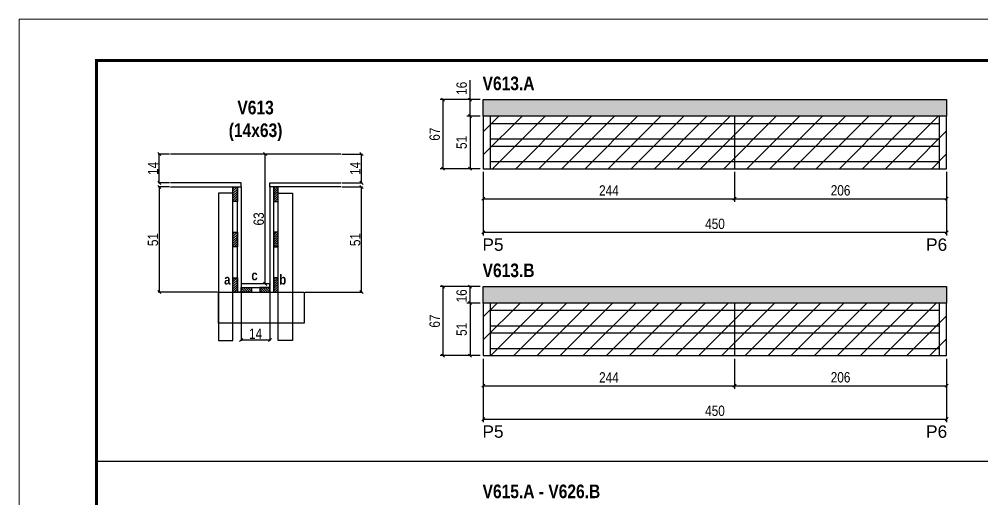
# Model space of a CAD drawing. Extents: x 3309 to 9563, y -2522 to 14608.
# Drawn here: x 3309 to 4245, y 11844 to 12311 of the extents above; entities that cross this region are included whole.
import ezdxf

# ---------------------------------------------------------------- set-up
doc = ezdxf.new("R2010")
doc.units = 0
doc.header["$PDMODE"] = 35
doc.header["$PDSIZE"] = -10
doc.linetypes.add('DASHED', pattern=[0.75, 0.5, -0.25])
for name, color, linetype in [('5', 5, 'Continuous'), ('COTA', 241, 'Continuous'), ('detalhes', 4, 'Continuous'), ('NOMENCLATURA', 7, 'Continuous'), ('Painéis', 200, 'Continuous'), ('SARR_2.2x7', 40, 'Continuous'), ('SARR_3.5x7', 81, 'Continuous')]:
    doc.layers.add(name, color=color, linetype=linetype)
for name, color, linetype, lineweight in [('CONCRETO', 251, 'Continuous', 25), ('Folhas', 255, 'Continuous', 9), ('Hachura', 251, 'Continuous', 9), ('SARRAFO DE PRESSAO', 251, 'DASHED', 9)]:
    doc.layers.add(name, color=color, linetype=linetype, lineweight=lineweight)
doc.styles.add('COTA TECNICA', font='techl___.ttf', dxfattribs={"height": 10})
doc.styles.add('COTA TECNICA 2X', font='techl___.ttf', dxfattribs={"height": 10})
doc.styles.get("Standard").update_dxf_attribs({"font": 'arial.ttf'})
doc.styles.add('TECNICA', font='techb___.ttf', dxfattribs={"height": 10})
doc.dimstyles.new('PAINEL', dxfattribs={"dimtxt": 10, "dimasz": 3, "dimexe": 3, "dimexo": 3, "dimgap": 3, "dimtad": 1, "dimdec": 1, "dimzin": 12, "dimdsep": 46, "dimtxsty": 'COTA TECNICA', "dimblk1": 'OBLIQUE', "dimblk2": 'OBLIQUE', "dimsah": 1, "dimcen": 0.9, "dimclrd": 4, "dimclre": 4, "dimclrt": 240, "dimadec": 1, "dimazin": 3, "dimtfac": 1, "dimtdec": 1, "dimtmove": 0, "dimatfit": 3, "dimfxl": 1, "dimtolj": 1, "dimtzin": 12, "dimarcsym": 0})
doc.dimstyles.new('SECAO', dxfattribs={"dimscale": 0.333333, "dimtxt": 5, "dimasz": 9, "dimexe": 3, "dimexo": 3, "dimgap": 3, "dimtad": 1, "dimdec": 1, "dimlfac": 0.5, "dimzin": 12, "dimdsep": 46, "dimtxsty": 'COTA TECNICA 2X', "dimblk1": 'OBLIQUE', "dimblk2": 'OBLIQUE', "dimsah": 1, "dimcen": 0.9, "dimclrd": 4, "dimclre": 4, "dimclrt": 240, "dimadec": 1, "dimazin": 3, "dimtfac": 1, "dimtdec": 1, "dimtmove": 0, "dimatfit": 3, "dimfxl": 1, "dimtolj": 1, "dimtzin": 12, "dimarcsym": 0})
pattern_1 = [(45, (-119995.2693, -21131.5717), (-1.122532015, 1.122532015), [])]

# ---------------------------------------------------------------- blocks, each defined once
blk = doc.blocks.new('9999999999')
at = {"layer": 'Folhas'}
blk.add_lwpolyline([(98138.98, 34190.21), (99623.98, 34190.21), (99623.98, 35240.21), (98138.98, 35240.21)], close=True, dxfattribs=at)
at = {"layer": 'Folhas', "color": 30, "const_width": 3}
blk.add_lwpolyline([(98213.98, 34230.21), (99583.98, 34230.21), (99583.98, 35200.21), (98213.98, 35200.21)], close=True, dxfattribs=at)
blk = doc.blocks.new('_Oblique')
at = {"color": 0, "linetype": 'ByBlock', "lineweight": -2}
blk.add_line((-0.5, -0.5), (0.5, 0.5), dxfattribs=at)
blk = doc.blocks.new('*D213')
at = {"layer": 'COTA', "color": 4, "lineweight": -2, "transparency": 16777216}
for p, q in [((3760.12, 12162.71), (3760.12, 12101.05)), ((4210.12, 12162.71), (4210.12, 12101.05)), ((3760.12, 12104.05), (4210.12, 12104.05))]:
    blk.add_line(p, q, dxfattribs=at)
at = {"layer": 'Defpoints', "color": 0, "transparency": 16777216}
for p in [(3760.12, 12165.71), (4210.12, 12165.71), (4210.12, 12104.05)]:
    blk.add_point(p, dxfattribs=at)
at = {"layer": 'COTA', "color": 4, "lineweight": -2, "transparency": 16777216, "xscale": 3, "yscale": 3, "zscale": 3, "rotation": 180}
blk.add_blockref('_Oblique', (3760.12, 12104.05), dxfattribs=at)
at = {"layer": 'COTA', "color": 4, "lineweight": -2, "transparency": 16777216, "xscale": 3, "yscale": 3, "zscale": 3}
blk.add_blockref('_Oblique', (4210.12, 12104.05), dxfattribs=at)
at = {"layer": 'COTA', "color": 240, "transparency": 16777216, "insert": (3985.12, 12112.16), "char_height": 10, "attachment_point": 5, "style": 'COTA TECNICA'}
blk.add_mtext('\\A1;450', dxfattribs=at)
blk = doc.blocks.new('*D214')
at = {"layer": 'COTA', "color": 4, "lineweight": -2, "transparency": 16777216}
for p, q in [((3760.12, 12162.71), (3760.12, 12133.54)), ((4004.12, 12162.71), (4004.12, 12133.54)), ((3760.12, 12136.54), (4004.12, 12136.54))]:
    blk.add_line(p, q, dxfattribs=at)
at = {"layer": 'Defpoints', "color": 0, "transparency": 16777216}
for p in [(3760.12, 12165.71), (4004.12, 12165.71), (4004.12, 12136.54)]:
    blk.add_point(p, dxfattribs=at)
at = {"layer": 'COTA', "color": 4, "lineweight": -2, "transparency": 16777216, "xscale": 3, "yscale": 3, "zscale": 3, "rotation": 180}
blk.add_blockref('_Oblique', (3760.12, 12136.54), dxfattribs=at)
at = {"layer": 'COTA', "color": 4, "lineweight": -2, "transparency": 16777216, "xscale": 3, "yscale": 3, "zscale": 3}
blk.add_blockref('_Oblique', (4004.12, 12136.54), dxfattribs=at)
at = {"layer": 'COTA', "color": 240, "transparency": 16777216, "insert": (3882.12, 12144.61), "char_height": 10, "attachment_point": 5, "style": 'COTA TECNICA'}
blk.add_mtext('\\A1;244', dxfattribs=at)
blk = doc.blocks.new('*D215')
at = {"layer": 'COTA', "color": 4, "lineweight": -2, "transparency": 16777216}
for p, q in [((4004.12, 12162.71), (4004.12, 12133.54)), ((4210.12, 12162.71), (4210.12, 12133.54)), ((4004.12, 12136.54), (4210.12, 12136.54))]:
    blk.add_line(p, q, dxfattribs=at)
at = {"layer": 'Defpoints', "color": 0, "transparency": 16777216}
for p in [(4004.12, 12165.71), (4210.12, 12165.71), (4210.12, 12136.54)]:
    blk.add_point(p, dxfattribs=at)
at = {"layer": 'COTA', "color": 4, "lineweight": -2, "transparency": 16777216, "xscale": 3, "yscale": 3, "zscale": 3, "rotation": 180}
blk.add_blockref('_Oblique', (4004.12, 12136.54), dxfattribs=at)
at = {"layer": 'COTA', "color": 4, "lineweight": -2, "transparency": 16777216, "xscale": 3, "yscale": 3, "zscale": 3}
blk.add_blockref('_Oblique', (4210.12, 12136.54), dxfattribs=at)
at = {"layer": 'COTA', "color": 240, "transparency": 16777216, "insert": (4107.12, 12144.64), "char_height": 10, "attachment_point": 5, "style": 'COTA TECNICA'}
blk.add_mtext('\\A1;206', dxfattribs=at)
blk = doc.blocks.new('*D216')
at = {"layer": 'COTA', "color": 4, "lineweight": -2, "transparency": 16777216}
for p, q in [((3757.12, 12216.71), (3744.22, 12216.71)), ((3747.22, 12216.71), (3747.22, 12165.71)), ((3757.12, 12165.71), (3744.22, 12165.71))]:
    blk.add_line(p, q, dxfattribs=at)
at = {"layer": 'Defpoints', "color": 0, "transparency": 16777216}
for p in [(3760.12, 12216.71), (3747.22, 12165.71), (3760.12, 12165.71)]:
    blk.add_point(p, dxfattribs=at)
at = {"layer": 'COTA', "color": 4, "lineweight": -2, "transparency": 16777216, "xscale": 3, "yscale": 3, "zscale": 3}
for p, rotation in [((3747.22, 12216.71), 90), ((3747.22, 12165.71), 270)]:
    blk.add_blockref('_Oblique', p, dxfattribs=dict(at, rotation=rotation))
at = {"layer": 'COTA', "color": 240, "transparency": 16777216, "insert": (3739.11, 12191.21), "char_height": 10, "attachment_point": 5, "rotation": 90, "style": 'COTA TECNICA'}
blk.add_mtext('\\A1;51', dxfattribs=at)
blk = doc.blocks.new('*D217')
at = {"layer": 'COTA', "color": 4, "lineweight": -2, "transparency": 16777216}
for p, q in [((3747.22, 12232.71), (3747.22, 12251.73)), ((3757.12, 12232.71), (3744.22, 12232.71)), ((3747.22, 12216.71), (3747.22, 12232.71)), ((3757.12, 12216.71), (3744.22, 12216.71))]:
    blk.add_line(p, q, dxfattribs=at)
at = {"layer": 'Defpoints', "color": 0, "transparency": 16777216}
for p in [(3747.22, 12232.71), (3760.12, 12232.71), (3760.12, 12216.71)]:
    blk.add_point(p, dxfattribs=at)
at = {"layer": 'COTA', "color": 4, "lineweight": -2, "transparency": 16777216, "xscale": 3, "yscale": 3, "zscale": 3}
for p, rotation in [((3747.22, 12232.71), 90), ((3747.22, 12216.71), 270)]:
    blk.add_blockref('_Oblique', p, dxfattribs=dict(at, rotation=rotation))
at = {"layer": 'COTA', "color": 240, "transparency": 16777216, "insert": (3739.12, 12243.72), "char_height": 10, "attachment_point": 5, "rotation": 90, "style": 'COTA TECNICA'}
blk.add_mtext('\\A1;16', dxfattribs=at)
blk = doc.blocks.new('*D218')
at = {"layer": 'COTA', "color": 4, "lineweight": -2, "transparency": 16777216}
for p, q in [((3757.12, 12232.71), (3718.06, 12232.71)), ((3721.06, 12165.71), (3721.06, 12232.71)), ((3757.12, 12165.71), (3718.06, 12165.71))]:
    blk.add_line(p, q, dxfattribs=at)
at = {"layer": 'Defpoints', "color": 0, "transparency": 16777216}
for p in [(3721.06, 12232.71), (3760.12, 12232.71), (3760.12, 12165.71)]:
    blk.add_point(p, dxfattribs=at)
at = {"layer": 'COTA', "color": 4, "lineweight": -2, "transparency": 16777216, "xscale": 3, "yscale": 3, "zscale": 3}
for p, rotation in [((3721.06, 12232.71), 90), ((3721.06, 12165.71), 270)]:
    blk.add_blockref('_Oblique', p, dxfattribs=dict(at, rotation=rotation))
at = {"layer": 'COTA', "color": 240, "transparency": 16777216, "insert": (3712.95, 12199.21), "char_height": 10, "attachment_point": 5, "rotation": 90, "style": 'COTA TECNICA'}
blk.add_mtext('\\A1;67', dxfattribs=at)
blk = doc.blocks.new('*D219')
at = {"layer": 'COTA', "color": 4, "lineweight": -2, "transparency": 16777216}
for p, q in [((3760.12, 11981.3), (3760.12, 11919.64)), ((4210.12, 11981.3), (4210.12, 11919.64)), ((3760.12, 11922.64), (4210.12, 11922.64))]:
    blk.add_line(p, q, dxfattribs=at)
at = {"layer": 'Defpoints', "color": 0, "transparency": 16777216}
for p in [(3760.12, 11984.3), (4210.12, 11984.3), (4210.12, 11922.64)]:
    blk.add_point(p, dxfattribs=at)
at = {"layer": 'COTA', "color": 4, "lineweight": -2, "transparency": 16777216, "xscale": 3, "yscale": 3, "zscale": 3, "rotation": 180}
blk.add_blockref('_Oblique', (3760.12, 11922.64), dxfattribs=at)
at = {"layer": 'COTA', "color": 4, "lineweight": -2, "transparency": 16777216, "xscale": 3, "yscale": 3, "zscale": 3}
blk.add_blockref('_Oblique', (4210.12, 11922.64), dxfattribs=at)
at = {"layer": 'COTA', "color": 240, "transparency": 16777216, "insert": (3985.12, 11930.75), "char_height": 10, "attachment_point": 5, "style": 'COTA TECNICA'}
blk.add_mtext('\\A1;450', dxfattribs=at)
blk = doc.blocks.new('*D220')
at = {"layer": 'COTA', "color": 4, "lineweight": -2, "transparency": 16777216}
for p, q in [((3760.12, 11981.3), (3760.12, 11952.13)), ((4004.12, 11981.3), (4004.12, 11952.13)), ((3760.12, 11955.13), (4004.12, 11955.13))]:
    blk.add_line(p, q, dxfattribs=at)
at = {"layer": 'Defpoints', "color": 0, "transparency": 16777216}
for p in [(3760.12, 11984.3), (4004.12, 11984.3), (4004.12, 11955.13)]:
    blk.add_point(p, dxfattribs=at)
at = {"layer": 'COTA', "color": 4, "lineweight": -2, "transparency": 16777216, "xscale": 3, "yscale": 3, "zscale": 3, "rotation": 180}
blk.add_blockref('_Oblique', (3760.12, 11955.13), dxfattribs=at)
at = {"layer": 'COTA', "color": 4, "lineweight": -2, "transparency": 16777216, "xscale": 3, "yscale": 3, "zscale": 3}
blk.add_blockref('_Oblique', (4004.12, 11955.13), dxfattribs=at)
at = {"layer": 'COTA', "color": 240, "transparency": 16777216, "insert": (3882.12, 11963.2), "char_height": 10, "attachment_point": 5, "style": 'COTA TECNICA'}
blk.add_mtext('\\A1;244', dxfattribs=at)
blk = doc.blocks.new('*D221')
at = {"layer": 'COTA', "color": 4, "lineweight": -2, "transparency": 16777216}
for p, q in [((4004.12, 11981.3), (4004.12, 11952.13)), ((4210.12, 11981.3), (4210.12, 11952.13)), ((4004.12, 11955.13), (4210.12, 11955.13))]:
    blk.add_line(p, q, dxfattribs=at)
at = {"layer": 'Defpoints', "color": 0, "transparency": 16777216}
for p in [(4004.12, 11984.3), (4210.12, 11984.3), (4210.12, 11955.13)]:
    blk.add_point(p, dxfattribs=at)
at = {"layer": 'COTA', "color": 4, "lineweight": -2, "transparency": 16777216, "xscale": 3, "yscale": 3, "zscale": 3, "rotation": 180}
blk.add_blockref('_Oblique', (4004.12, 11955.13), dxfattribs=at)
at = {"layer": 'COTA', "color": 4, "lineweight": -2, "transparency": 16777216, "xscale": 3, "yscale": 3, "zscale": 3}
blk.add_blockref('_Oblique', (4210.12, 11955.13), dxfattribs=at)
at = {"layer": 'COTA', "color": 240, "transparency": 16777216, "insert": (4107.12, 11963.23), "char_height": 10, "attachment_point": 5, "style": 'COTA TECNICA'}
blk.add_mtext('\\A1;206', dxfattribs=at)
blk = doc.blocks.new('*D222')
at = {"layer": 'COTA', "color": 4, "lineweight": -2, "transparency": 16777216}
for p, q in [((3757.12, 12035.3), (3744.22, 12035.3)), ((3747.22, 12035.3), (3747.22, 11984.3)), ((3757.12, 11984.3), (3744.22, 11984.3))]:
    blk.add_line(p, q, dxfattribs=at)
at = {"layer": 'Defpoints', "color": 0, "transparency": 16777216}
for p in [(3760.12, 12035.3), (3747.22, 11984.3), (3760.12, 11984.3)]:
    blk.add_point(p, dxfattribs=at)
at = {"layer": 'COTA', "color": 4, "lineweight": -2, "transparency": 16777216, "xscale": 3, "yscale": 3, "zscale": 3}
for p, rotation in [((3747.22, 12035.3), 90), ((3747.22, 11984.3), 270)]:
    blk.add_blockref('_Oblique', p, dxfattribs=dict(at, rotation=rotation))
at = {"layer": 'COTA', "color": 240, "transparency": 16777216, "insert": (3739.11, 12009.8), "char_height": 10, "attachment_point": 5, "rotation": 90, "style": 'COTA TECNICA'}
blk.add_mtext('\\A1;51', dxfattribs=at)
blk = doc.blocks.new('*D223')
at = {"layer": 'COTA', "color": 4, "lineweight": -2, "transparency": 16777216}
for p, q in [((3757.12, 12051.3), (3744.22, 12051.3)), ((3747.22, 12035.3), (3747.22, 12051.3)), ((3757.12, 12035.3), (3744.22, 12035.3))]:
    blk.add_line(p, q, dxfattribs=at)
at = {"layer": 'Defpoints', "color": 0, "transparency": 16777216}
for p in [(3747.22, 12051.3), (3760.12, 12051.3), (3760.12, 12035.3)]:
    blk.add_point(p, dxfattribs=at)
at = {"layer": 'COTA', "color": 4, "lineweight": -2, "transparency": 16777216, "xscale": 3, "yscale": 3, "zscale": 3}
for p, rotation in [((3747.22, 12051.3), 90), ((3747.22, 12035.3), 270)]:
    blk.add_blockref('_Oblique', p, dxfattribs=dict(at, rotation=rotation))
at = {"layer": 'COTA', "color": 240, "transparency": 16777216, "insert": (3739.12, 12042.3), "char_height": 10, "attachment_point": 5, "rotation": 90, "style": 'COTA TECNICA'}
blk.add_mtext('\\A1;16', dxfattribs=at)
blk = doc.blocks.new('*D224')
at = {"layer": 'COTA', "color": 4, "lineweight": -2, "transparency": 16777216}
for p, q in [((3757.12, 12051.3), (3718.06, 12051.3)), ((3721.06, 11984.3), (3721.06, 12051.3)), ((3757.12, 11984.3), (3718.06, 11984.3))]:
    blk.add_line(p, q, dxfattribs=at)
at = {"layer": 'Defpoints', "color": 0, "transparency": 16777216}
for p in [(3721.06, 12051.3), (3760.12, 12051.3), (3760.12, 11984.3)]:
    blk.add_point(p, dxfattribs=at)
at = {"layer": 'COTA', "color": 4, "lineweight": -2, "transparency": 16777216, "xscale": 3, "yscale": 3, "zscale": 3}
for p, rotation in [((3721.06, 12051.3), 90), ((3721.06, 11984.3), 270)]:
    blk.add_blockref('_Oblique', p, dxfattribs=dict(at, rotation=rotation))
at = {"layer": 'COTA', "color": 240, "transparency": 16777216, "insert": (3712.95, 12017.8), "char_height": 10, "attachment_point": 5, "rotation": 90, "style": 'COTA TECNICA'}
blk.add_mtext('\\A1;67', dxfattribs=at)
blk = doc.blocks.new('*D208')
at = {"layer": 'COTA', "color": 4, "lineweight": -2, "transparency": 16777216}
for p, q in [((3455.2, 12147.97), (3444.41, 12147.97)), ((3445.41, 12147.97), (3445.41, 12045.97)), ((3501.9, 12045.97), (3444.41, 12045.97))]:
    blk.add_line(p, q, dxfattribs=at)
at = {"layer": 'Defpoints', "color": 0, "transparency": 16777216}
for p in [(3456.2, 12147.97), (3445.41, 12045.97), (3502.9, 12045.97, 0)]:
    blk.add_point(p, dxfattribs=at)
at = {"layer": 'COTA', "color": 4, "lineweight": -2, "transparency": 16777216, "xscale": 3, "yscale": 3, "zscale": 3}
for p, rotation in [((3445.41, 12147.97), 90), ((3445.41, 12045.97), 270)]:
    blk.add_blockref('_Oblique', p, dxfattribs=dict(at, rotation=rotation))
at = {"layer": 'COTA', "color": 240, "transparency": 16777216, "insert": (3439.3, 12096.97), "char_height": 10, "attachment_point": 5, "rotation": 90, "style": 'COTA TECNICA 2X'}
blk.add_mtext('\\A1;51', dxfattribs=at)
blk = doc.blocks.new('*D209')
at = {"layer": 'COTA', "color": 4, "lineweight": -2, "transparency": 16777216}
for p, q in [((3551.9, 12179.97), (3547.23, 12179.97)), ((3548.23, 12053.97), (3548.23, 12179.97)), ((3551.9, 12053.97), (3547.23, 12053.97))]:
    blk.add_line(p, q, dxfattribs=at)
at = {"layer": 'Defpoints', "color": 0, "transparency": 16777216}
for p in [(3548.23, 12179.97), (3552.9, 12179.97), (3552.9, 12053.97)]:
    blk.add_point(p, dxfattribs=at)
at = {"layer": 'COTA', "color": 4, "lineweight": -2, "transparency": 16777216, "xscale": 3, "yscale": 3, "zscale": 3}
for p, rotation in [((3548.23, 12179.97), 90), ((3548.23, 12053.97), 270)]:
    blk.add_blockref('_Oblique', p, dxfattribs=dict(at, rotation=rotation))
at = {"layer": 'COTA', "color": 240, "transparency": 16777216, "insert": (3542.01, 12116.97), "char_height": 10, "attachment_point": 5, "rotation": 90, "style": 'COTA TECNICA 2X'}
blk.add_mtext('\\A1;63', dxfattribs=at)
blk = doc.blocks.new('*D229')
at = {"layer": 'COTA', "color": 4, "lineweight": -2, "transparency": 16777216}
for p, q in [((3455.2, 12179.97), (3444.41, 12179.97)), ((3445.41, 12151.97), (3445.41, 12179.97)), ((3455.2, 12151.97), (3444.41, 12151.97))]:
    blk.add_line(p, q, dxfattribs=at)
at = {"layer": 'Defpoints', "color": 0, "transparency": 16777216}
for p in [(3445.41, 12179.97), (3456.2, 12179.97), (3456.2, 12151.97)]:
    blk.add_point(p, dxfattribs=at)
at = {"layer": 'COTA', "color": 4, "lineweight": -2, "transparency": 16777216, "xscale": 3, "yscale": 3, "zscale": 3}
for p, rotation in [((3445.41, 12179.97), 90), ((3445.41, 12151.97), 270)]:
    blk.add_blockref('_Oblique', p, dxfattribs=dict(at, rotation=rotation))
at = {"layer": 'COTA', "color": 240, "transparency": 16777216, "insert": (3439.34, 12165.97), "char_height": 10, "attachment_point": 5, "rotation": 90, "style": 'COTA TECNICA 2X'}
blk.add_mtext('\\A1;14', dxfattribs=at)
blk = doc.blocks.new('*D230')
at = {"layer": 'COTA', "color": 4, "lineweight": -2, "transparency": 16777216}
for p, q in [((3524.9, 12044.97), (3524.9, 11998.52)), ((3552.9, 12044.97), (3552.9, 11998.52)), ((3524.9, 11999.52), (3552.9, 11999.52))]:
    blk.add_line(p, q, dxfattribs=at)
at = {"layer": 'Defpoints', "color": 0, "transparency": 16777216}
for p in [(3524.9, 12045.97), (3552.9, 12045.97), (3552.9, 11999.52)]:
    blk.add_point(p, dxfattribs=at)
at = {"layer": 'COTA', "color": 4, "lineweight": -2, "transparency": 16777216, "xscale": 3, "yscale": 3, "zscale": 3, "rotation": 180}
blk.add_blockref('_Oblique', (3524.9, 11999.52), dxfattribs=at)
at = {"layer": 'COTA', "color": 4, "lineweight": -2, "transparency": 16777216, "xscale": 3, "yscale": 3, "zscale": 3}
blk.add_blockref('_Oblique', (3552.9, 11999.52), dxfattribs=at)
at = {"layer": 'COTA', "color": 240, "transparency": 16777216, "insert": (3538.9, 12005.59), "char_height": 10, "attachment_point": 5, "style": 'COTA TECNICA 2X'}
blk.add_mtext('\\A1;14', dxfattribs=at)
blk = doc.blocks.new('*D231')
at = {"layer": 'COTA', "color": 4, "lineweight": -2, "transparency": 16777216}
for p, q in [((3622.6, 12147.97), (3642.83, 12147.97)), ((3641.83, 12045.97), (3641.83, 12147.97)), ((3587.09, 12045.97), (3642.83, 12045.97))]:
    blk.add_line(p, q, dxfattribs=at)
at = {"layer": 'Defpoints', "color": 0, "transparency": 16777216}
for p in [(3621.6, 12147.97), (3641.83, 12147.97), (3586.09, 12045.97)]:
    blk.add_point(p, dxfattribs=at)
at = {"layer": 'COTA', "color": 4, "lineweight": -2, "transparency": 16777216, "xscale": 3, "yscale": 3, "zscale": 3}
for p, rotation in [((3641.83, 12147.97), 90), ((3641.83, 12045.97), 270)]:
    blk.add_blockref('_Oblique', p, dxfattribs=dict(at, rotation=rotation))
at = {"layer": 'COTA', "color": 240, "transparency": 16777216, "insert": (3635.72, 12096.97), "char_height": 10, "attachment_point": 5, "rotation": 90, "style": 'COTA TECNICA 2X'}
blk.add_mtext('\\A1;51', dxfattribs=at)
blk = doc.blocks.new('*D232')
at = {"layer": 'COTA', "color": 4, "lineweight": -2, "transparency": 16777216}
for p, q in [((3622.6, 12179.97), (3642.83, 12179.97)), ((3641.83, 12151.97), (3641.83, 12179.97)), ((3622.6, 12151.97), (3642.83, 12151.97))]:
    blk.add_line(p, q, dxfattribs=at)
at = {"layer": 'Defpoints', "color": 0, "transparency": 16777216}
for p in [(3621.6, 12179.97), (3641.83, 12179.97), (3621.6, 12151.97)]:
    blk.add_point(p, dxfattribs=at)
at = {"layer": 'COTA', "color": 4, "lineweight": -2, "transparency": 16777216, "xscale": 3, "yscale": 3, "zscale": 3}
for p, rotation in [((3641.83, 12179.97), 90), ((3641.83, 12151.97), 270)]:
    blk.add_blockref('_Oblique', p, dxfattribs=dict(at, rotation=rotation))
at = {"layer": 'COTA', "color": 240, "transparency": 16777216, "insert": (3635.76, 12165.97), "char_height": 10, "attachment_point": 5, "rotation": 90, "style": 'COTA TECNICA 2X'}
blk.add_mtext('\\A1;14', dxfattribs=at)

msp = doc.modelspace()

# ---------------------------------------------------------------- hatches: boundary and pattern name
at = {"layer": 'COTA'}
h = msp.add_hatch(dxfattribs=at)
h.set_pattern_fill('AR-CONC', color=256, scale=0.03)
h.set_pattern_definition([(50, (36.2224, 27.5365), (5.46554, -0.4781726), [0.5715, -6.2865]), (355, (36.2224, 27.5365), (-1.0573026, 5.7317054), [0.4572, -5.0292175]), (100.451445, (36.678, 27.4967), (4.4082374, 5.2535326), [0.4857003, -5.3427073]), (46.1842, (36.2224, 29.0605), (8.1323712, -1.26127), [0.85725, -9.42975]), (96.63556, (36.9, 28.9554), (7.122124, 7.4227837), [0.7285507, -8.014068]), (351.18415, (36.222, 29.0605), (7.122124, 7.422784), [0.685799, -7.543792]), (21, (36.9844, 28.6795), (4.5484317, -3.067956), [0.5715, -6.2865]), (326, (36.9844, 28.6795), (1.8540609, 5.525639), [0.4572, -5.0292]), (71.451445, (37.3634, 28.424), (6.4024926, 2.457683), [0.4857003, -5.3426981]), (37.5, (36.2224, 27.5365), (0.0926581, 2.53665117), [0, -4.96824, 0, -5.1054, 0, -5.04825]), (7.5, (36.2224, 27.5365), (2.0045899, 3.00541724), [0, -2.91084, 0, -4.85394, 0, -1.92405]), (327.5, (34.5231, 27.5365), (4.06771786, -0.17186232), [0, -1.905, 0, -5.9436, 0, -7.8867]), (317.5, (33.761, 27.5365), (4.4438754, 0.7627947), [0, -2.4765, 0, -3.94716, 0, -5.6007])])
h.paths.add_polyline_path([(3760.12, 12232.71), (3760.12, 12216.71), (4210.12, 12216.71), (4210.12, 12232.71)])
h = msp.add_hatch(dxfattribs=at)
h.set_pattern_fill('AR-CONC', color=256, scale=0.03)
h.set_pattern_definition([(50, (7102.1376, 0), (5.46554, -0.4781726), [0.5715, -6.2865]), (355, (7102.1376, 0), (-1.0573026, 5.7317054), [0.4572, -5.0292175]), (100.451445, (7102.593, -0.04), (4.4082374, 5.2535326), [0.4857003, -5.3427073]), (46.1842, (7102.1376, 1.524), (8.1323712, -1.26127), [0.85725, -9.42975]), (96.63556, (7102.815, 1.419), (7.122124, 7.4227837), [0.7285507, -8.014068]), (351.18415, (7102.138, 1.524), (7.122124, 7.422784), [0.685799, -7.543792]), (21, (7102.8996, 1.143), (4.5484317, -3.067956), [0.5715, -6.2865]), (326, (7102.8996, 1.143), (1.8540609, 5.525639), [0.4572, -5.0292]), (71.451445, (7103.2786, 0.8873), (6.4024926, 2.457683), [0.4857003, -5.3426981]), (37.5, (7102.1376, 0), (0.0926581, 2.53665117), [0, -4.96824, 0, -5.1054, 0, -5.04825]), (7.5, (7102.1376, 0), (2.0045899, 3.00541724), [0, -2.91084, 0, -4.85394, 0, -1.92405]), (327.5, (7100.4384, 0), (4.06771786, -0.17186232), [0, -1.905, 0, -5.9436, 0, -7.8867]), (317.5, (7099.6764, 0), (4.4438754, 0.7627947), [0, -2.4765, 0, -3.94716, 0, -5.6007])])
h.paths.add_polyline_path([(4210.12, 12051.3), (3760.12, 12051.3), (3760.12, 12035.3), (4210.12, 12035.3)])
at = {"layer": 'Hachura', "linetype": 'ByBlock'}
h = msp.add_hatch(dxfattribs=at)
h.set_pattern_fill('ANSI31', color=256, scale=5)
h.paths.add_polyline_path([(4004.12, 12216.71), (3760.12, 12216.71), (3760.12, 12165.71), (4004.12, 12165.71)])
h.paths.add_polyline_path([(4210.12, 12216.71), (4004.12, 12216.71), (4004.12, 12165.71), (4210.12, 12165.71)])
h.paths.add_polyline_path([(4210.12, 12035.3), (4004.12, 12035.3), (4004.12, 11984.3), (4210.12, 11984.3)])
h.paths.add_polyline_path([(4004.12, 12035.3), (3760.12, 12035.3), (3760.12, 11984.3), (4004.12, 11984.3)])
at = {"layer": 'SARR_2.2x7'}
h = msp.add_hatch(dxfattribs=at)
h.set_pattern_fill('ANSI31', color=256, scale=0.5)
h.set_pattern_definition([(45, (-119995.2693, -21087.5717), (-1.122532015, 1.122532015), [])])
h.paths.add_polyline_path([(3516.9, 12133.97), (3521.3, 12133.97), (3521.3, 12147.97), (3516.9, 12147.97)])
h = msp.add_hatch(dxfattribs=at)
h.set_pattern_fill('ANSI31', color=256, scale=0.5)
h.set_pattern_definition([(45, (-120005.2693, -21087.5717), (-1.122532015, 1.122532015), [])])
h.paths.add_polyline_path([(3560.9, 12133.97), (3556.5, 12133.97), (3556.5, 12147.97), (3560.9, 12147.97)])
h = msp.add_hatch(dxfattribs=at)
h.set_pattern_fill('ANSI31', color=256, scale=0.5)
h.set_pattern_definition(pattern_1)
h.paths.add_polyline_path([(3516.9, 12089.97), (3521.3, 12089.97), (3521.3, 12103.97), (3516.9, 12103.97)])
h = msp.add_hatch(dxfattribs=at)
h.set_pattern_fill('ANSI31', color=256, scale=0.5)
h.set_pattern_definition(pattern_1)
h.paths.add_polyline_path([(3560.9, 12089.97), (3556.5, 12089.97), (3556.5, 12103.97), (3560.9, 12103.97)])
h = msp.add_hatch(dxfattribs=at)
h.set_pattern_fill('ANSI31', color=256, scale=0.5)
h.set_pattern_definition([(45, (-119995.2693, -21175.5717), (-1.122532015, 1.122532015), [])])
h.paths.add_polyline_path([(3516.9, 12045.97), (3521.3, 12045.97), (3521.3, 12059.97), (3516.9, 12059.97)])
h = msp.add_hatch(dxfattribs=at)
h.set_pattern_fill('ANSI31', color=256, scale=0.5)
h.set_pattern_definition([(45, (-120005.2693, -21175.5717), (-1.122532015, 1.122532015), [])])
h.paths.add_polyline_path([(3560.9, 12045.97), (3556.5, 12045.97), (3556.5, 12059.97), (3560.9, 12059.97)])
h = msp.add_hatch(dxfattribs=at)
h.set_pattern_fill('ANSI31', color=256, scale=0.5, angle=90)
h.set_pattern_definition([(135, (36760.439, -111466.2027), (-1.122532015, -1.122532015), [])])
h.paths.add_polyline_path([(3534.9, 12045.97), (3534.9, 12050.37), (3524.9, 12050.37), (3524.9, 12045.97)])
h = msp.add_hatch(dxfattribs=at)
h.set_pattern_fill('ANSI31', color=256, scale=0.5, angle=90)
h.set_pattern_definition([(135, (36750.439, -111466.2027), (-1.122532015, -1.122532015), [])])
h.paths.add_polyline_path([(3542.9, 12050.37), (3542.9, 12045.97), (3552.9, 12045.97), (3552.9, 12050.37)])

# ---------------------------------------------------------------- linework, layer by layer
at = {"layer": 'CONCRETO', "linetype": 'Continuous'}
msp.add_line((3621.6, 12179.97), (3456.2, 12179.97), dxfattribs=at)
at = {"layer": 'COTA'}
for p, q in [((3760.12, 12216.71), (3760.12, 12232.71)), ((3760.12, 12232.71), (4210.12, 12232.71)), ((4210.12, 12232.71), (4210.12, 12216.71)), ((3760.12, 12035.3), (3760.12, 12051.3)), ((3760.12, 12051.3), (4210.12, 12051.3)), ((4210.12, 12051.3), (4210.12, 12035.3)), ((3384.37, 11882.04), (4754.37, 11882.04))]:
    msp.add_line(p, q, dxfattribs=at)
at = {"layer": 'Painéis', "linetype": 'ByBlock'}
for p, q in [((4210.12, 12216.71), (3760.12, 12216.71)), ((3760.12, 12216.71), (3760.12, 12165.71)), ((4004.12, 12216.71), (4004.12, 12165.71)), ((4210.12, 12165.71), (4210.12, 12216.71)), ((3760.12, 12165.71), (4210.12, 12165.71)), ((4210.12, 12035.3), (3760.12, 12035.3)), ((3760.12, 12035.3), (3760.12, 11984.3)), ((4004.12, 12035.3), (4004.12, 11984.3)), ((4210.12, 11984.3), (4210.12, 12035.3)), ((3760.12, 11984.3), (4210.12, 11984.3))]:
    msp.add_line(p, q, dxfattribs=at)
at = {"layer": 'Painéis', "linetype": 'Continuous'}
for points in [[(3456.2, 12147.97), (3524.9, 12147.97), (3524.9, 12151.97), (3456.2, 12151.97)], [(3621.6, 12147.97), (3552.9, 12147.97), (3552.9, 12151.97), (3621.6, 12151.97)]]:
    msp.add_lwpolyline(points, dxfattribs=at)
for points in [[(3521.3, 12045.97), (3521.3, 12147.97), (3524.9, 12147.97), (3524.9, 12045.97)], [(3556.5, 12045.97), (3556.5, 12147.97), (3552.9, 12147.97), (3552.9, 12045.97)], [(3552.9, 12053.97), (3524.9, 12053.97), (3524.9, 12050.37), (3552.9, 12050.37)]]:
    msp.add_lwpolyline(points, close=True, dxfattribs=at)
at = {"layer": 'SARR_2.2x7', "linetype": 'Continuous'}
for p, q in [((3767.12, 12165.71), (3767.12, 12216.71)), ((4203.12, 12165.71), (4203.12, 12216.71)), ((3767.12, 12209.71), (4004.12, 12209.71)), ((4004.12, 12209.71), (4203.12, 12209.71)), ((3767.12, 12194.72), (4004.12, 12194.72)), ((4004.12, 12194.72), (4203.12, 12194.72)), ((3767.12, 12187.72), (4004.12, 12187.72)), ((4004.12, 12187.72), (4203.12, 12187.72)), ((3767.12, 12172.71), (4004.12, 12172.71)), ((4004.12, 12172.71), (4203.12, 12172.71)), ((3767.12, 11984.3), (3767.12, 12035.3)), ((4203.12, 11984.3), (4203.12, 12035.3)), ((3767.12, 12028.3), (4004.12, 12028.3)), ((4004.12, 12028.3), (4203.12, 12028.3)), ((3767.12, 12013.31), (4004.12, 12013.31)), ((4004.12, 12013.31), (4203.12, 12013.31)), ((3767.12, 12006.31), (4004.12, 12006.31)), ((4004.12, 12006.31), (4203.12, 12006.31)), ((3767.12, 11991.3), (4004.12, 11991.3)), ((4004.12, 11991.3), (4203.12, 11991.3))]:
    msp.add_line(p, q, dxfattribs=at)
at = {"layer": 'SARR_2.2x7'}
for points in [[(3521.3, 12147.97), (3521.3, 12133.97), (3516.9, 12133.97), (3516.9, 12147.97)], [(3556.5, 12147.97), (3556.5, 12133.97), (3560.9, 12133.97), (3560.9, 12147.97)], [(3521.3, 12103.97), (3521.3, 12089.97), (3516.9, 12089.97), (3516.9, 12103.97)], [(3556.5, 12103.97), (3556.5, 12089.97), (3560.9, 12089.97), (3560.9, 12103.97)], [(3521.3, 12059.97), (3521.3, 12045.97), (3516.9, 12045.97), (3516.9, 12059.97)], [(3556.5, 12059.97), (3556.5, 12045.97), (3560.9, 12045.97), (3560.9, 12059.97)], [(3524.9, 12050.37), (3534.9, 12050.37), (3534.9, 12045.97), (3524.9, 12045.97)], [(3552.9, 12050.37), (3542.9, 12050.37), (3542.9, 12045.97), (3552.9, 12045.97)]]:
    msp.add_lwpolyline(points, close=True, dxfattribs=at)
at = {"layer": 'SARR_3.5x7'}
for points in [[(3516.9, 12141.97), (3502.9, 12141.97), (3502.9, 11998.99), (3516.9, 11998.99)], [(3560.9, 12141.97), (3574.9, 12141.97), (3574.9, 11998.99), (3560.9, 11998.99)], [(3502.9, 12045.97), (3586.09, 12045.97), (3586.09, 12015.88), (3502.9, 12015.88)]]:
    msp.add_lwpolyline(points, close=True, dxfattribs=at)

# ---------------------------------------------------------------- block references
at = {"layer": 'SARRAFO DE PRESSAO', "color": 6, "linetype": 'ByBlock'}
msp.add_blockref('9999999999', (-94829.61, -22929.5), dxfattribs=at)

# ---------------------------------------------------------------- texts
at = {"layer": '5', "linetype": 'Continuous'}
for s, p in [('P5', (3759.26, 12086.04)), ('P6', (4190.19, 12086.04)), ('P5', (3759.26, 11904.63)), ('P6', (4190.19, 11904.63))]:
    msp.add_text(s, height=12, rotation=359.99996, dxfattribs=at).set_placement(p)
at = {"layer": 'detalhes', "style": 'TECNICA'}
for s, p in [('c', (3534.82, 12057.44)), ('b', (3561.94, 12053.32)), ('a', (3508.38, 12053.33))]:
    msp.add_text(s, height=9.6, dxfattribs=at).set_placement(p)
at = {"layer": 'NOMENCLATURA', "style": 'TECNICA'}
for s, p in [('V613.A', (3759.4, 12241.9)), ('V613.B', (3759.4, 12060.49)), ('V615.A - V626.B', (3759.4, 11845.99))]:
    msp.add_text(s, height=13.2, dxfattribs=at).set_placement(p)
at = {"layer": 'NOMENCLATURA', "insert": (3538.9, 12231.66), "char_height": 13.2, "attachment_point": 2, "style": 'TECNICA'}
msp.add_mtext_dynamic_manual_height_columns('V613\\P(14x63)', width=300.2766, gutter_width=1, heights=[0], dxfattribs=at)

# ---------------------------------------------------------------- dimensions: what is measured, and where the dimension line sits
at = {"layer": 'COTA'}
for base, p1, p2, angle, dimstyle, picture, middle in [((3747.22, 12232.71), (3760.12, 12216.71), (3760.12, 12232.71), 90, 'PAINEL', '*D217', (3739.12, 12243.72)), ((3721.06, 12232.71), (3760.12, 12165.71), (3760.12, 12232.71), 90, 'PAINEL', '*D218', (3712.95, 12199.21)), ((3747.22, 12165.71), (3760.12, 12216.71), (3760.12, 12165.71), 90, 'PAINEL', '*D216', (3739.11, 12191.21)), ((3445.41, 12179.97), (3456.2, 12151.97), (3456.2, 12179.97), 90, 'SECAO', '*D229', (3439.34, 12165.97)), ((3641.83, 12179.97), (3621.6, 12151.97), (3621.6, 12179.97), 90, 'SECAO', '*D232', (3635.76, 12165.97)), ((4210.12, 12104.05), (3760.12, 12165.71), (4210.12, 12165.71), 180, 'PAINEL', '*D213', (3985.12, 12112.16)), ((3445.41, 12045.97), (3456.2, 12147.97), (3502.9, 12045.97), 90, 'SECAO', '*D208', (3439.3, 12096.97)), ((3641.83, 12147.97), (3586.09, 12045.97), (3621.6, 12147.97), 90, 'SECAO', '*D231', (3635.72, 12096.97)), ((3721.06, 12051.3), (3760.12, 11984.3), (3760.12, 12051.3), 90, 'PAINEL', '*D224', (3712.95, 12017.8)), ((3747.22, 11984.3), (3760.12, 12035.3), (3760.12, 11984.3), 90, 'PAINEL', '*D222', (3739.11, 12009.8)), ((4210.12, 11922.64), (3760.12, 11984.3), (4210.12, 11984.3), 180, 'PAINEL', '*D219', (3985.12, 11930.75))]:
    dim = msp.add_linear_dim(base=base, p1=p1, p2=p2, angle=angle, dimstyle=dimstyle, dxfattribs=at)
    dim.commit()
    dim.dimension.update_dxf_attribs({"geometry": picture, "text_midpoint": middle})
for base, p1, p2, dimstyle, picture, middle in [((3548.23, 12179.97), (3552.9, 12053.97), (3552.9, 12179.97), 'SECAO', '*D209', (3548.23, 12116.97)), ((3747.22, 12051.3), (3760.12, 12035.3), (3760.12, 12051.3), 'PAINEL', '*D223', (3747.22, 12042.3))]:
    dim = msp.add_linear_dim(base=base, p1=p1, p2=p2, angle=90, dimstyle=dimstyle, dxfattribs=at)
    dim.commit()
    dim.dimension.update_dxf_attribs({"geometry": picture, "text_midpoint": middle, "dimtype": 160})
for base, p1, p2, dimstyle, picture, middle in [((4004.12, 12136.54), (3760.12, 12165.71), (4004.12, 12165.71), 'PAINEL', '*D214', (3882.12, 12144.61)), ((3552.9, 11999.52), (3524.9, 12045.97), (3552.9, 12045.97), 'SECAO', '*D230', (3538.9, 12005.59)), ((4004.12, 11955.13), (3760.12, 11984.3), (4004.12, 11984.3), 'PAINEL', '*D220', (3882.12, 11963.2))]:
    dim = msp.add_linear_dim(base=base, p1=p1, p2=p2, dimstyle=dimstyle, dxfattribs=at)
    dim.commit()
    dim.dimension.update_dxf_attribs({"geometry": picture, "text_midpoint": middle})
for base, p1, p2, picture, middle in [((4210.12, 12136.54), (4004.12, 12165.71), (4210.12, 12165.71), '*D215', (4107.12, 12144.64)), ((4210.12, 11955.13), (4004.12, 11984.3), (4210.12, 11984.3), '*D221', (4107.12, 11963.23))]:
    dim = msp.add_linear_dim(base=base, p1=p1, p2=p2, dimstyle='PAINEL', override={"dimtmove": 1}, dxfattribs=at)
    dim.commit()
    dim.dimension.update_dxf_attribs({"geometry": picture, "text_midpoint": middle})

doc.saveas('drawing.dxf')
